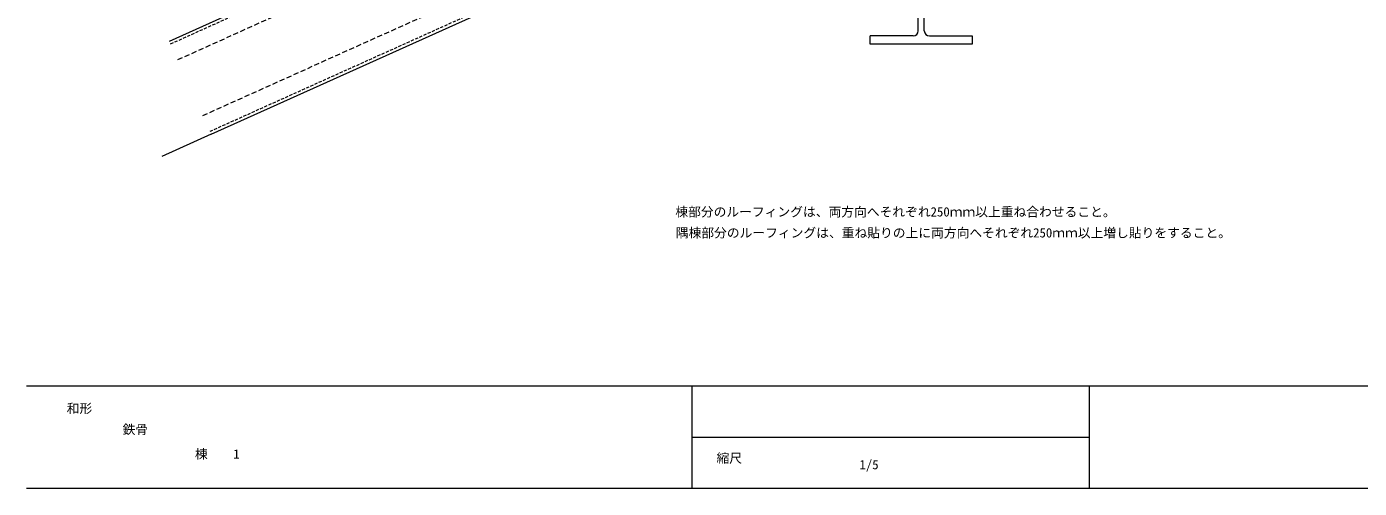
# Model space of a CAD drawing. Units: millimetres, scale not verified. Extents: x -203 to 197, y -138 to 132.
# Drawn here: x -203.2 to 57.8, y -138.4 to -47.9 of the extents above; entities that cross this region are included whole.
import ezdxf
from ezdxf.enums import TextEntityAlignment as Align

# ---------------------------------------------------------------- set-up
doc = ezdxf.new("R2010")
doc.units = ezdxf.units.MM
doc.header["$LTSCALE"] = 0.5
doc.linetypes.add('DASHED1', pattern=[1.8, 1.2, -0.6])
doc.linetypes.add('DASHED2', pattern=[3, 2, -1])
for name, color, linetype, lineweight in [('0-0', 5, 'Continuous', 18), ('1-0', 7, 'Continuous', 18), ('1-1', 7, 'Continuous', 18), ('1-3', 7, 'Continuous', 18)]:
    doc.layers.add(name, color=color, linetype=linetype, lineweight=lineweight)
doc.layers.add('1-5', color=7, linetype='Continuous')
doc.styles.add('ＭＳ ゴシック', font='')
doc.styles.get('ＭＳ ゴシック').set_extended_font_data('MS Gothic')

msp = doc.modelspace()

# ---------------------------------------------------------------- linework, layer by layer
at = {"layer": '0-0'}
for p, q in [((196.7568, -118.3649), (-203.2433, -118.3649)), ((-72.973, -118.3649), (-72.973, -138.3649)), ((4.8649, -118.3649), (4.8649, -138.3649)), ((-72.973, -128.3649), (4.8649, -128.3649)), ((196.7568, -138.3649), (-203.2432, -138.3649))]:
    msp.add_line(p, q, dxfattribs=at)
at = {"layer": '1-1'}
for p, q in [((-175.2794, -50.7154), (-28.0071, 15.5572)), ((-167.0722, -68.9538), (-28.0071, -6.3745)), ((-167.0722, -68.9538), (-176.7568, -73.3119))]:
    msp.add_line(p, q, dxfattribs=at)
at = {"layer": '1-1', "linetype": 'DASHED1'}
for p, q in [((-175.0332, -51.2625), (-28.0071, 14.8992)), ((-167.3184, -68.4066), (-28.2533, -5.8274))]:
    msp.add_line(p, q, dxfattribs=at)
at = {"layer": '1-1', "linetype": 'DASHED2'}
for p, q in [((-173.638, -54.363), (-28.0071, 11.1709)), ((-168.7136, -65.3061), (-28.0071, -1.9882))]:
    msp.add_line(p, q, dxfattribs=at)
at = {"layer": '1-1', "color": 3}
for p, q in [((-28.6071, -48.7041), (-28.6071, -13.9041)), ((-27.4071, -48.7041), (-27.4071, -13.9041)), ((-29.6071, -49.7041), (-38.0071, -49.7041)), ((-26.4071, -49.7041), (-18.0071, -49.7041)), ((-18.0071, -49.7041), (-18.0071, -51.3041))]:
    msp.add_line(p, q, dxfattribs=at)
msp.add_lwpolyline([(-18.0071, -51.3041), (-38.0071, -51.3041), (-38.0071, -49.7041)], dxfattribs=at)
for centre, start, end in [((-29.6071, -48.7041), 270, 0), ((-26.4071, -48.7041), 180, 270)]:
    msp.add_arc(centre, 1, start, end, dxfattribs=at)

# ---------------------------------------------------------------- texts
at = {"layer": '0-0', "color": 7, "style": 'ＭＳ ゴシック'}
for s, p in [('和形', (-195.4054, -124.1757)), ('縮尺', (-68.1081, -133.9054))]:
    msp.add_text(s, height=1.833, dxfattribs=at).set_placement(p, align=Align.BOTTOM_LEFT)
at = {"layer": '1-0', "style": 'ＭＳ ゴシック'}
msp.add_text('1/5', height=1.833, dxfattribs=at).set_placement((-40.0932, -135.1819), align=Align.BOTTOM_LEFT)
at = {"layer": '1-1', "style": 'ＭＳ ゴシック'}
msp.add_text('鉄骨', height=1.833, dxfattribs=at).set_placement((-184.4438, -128.2884), align=Align.BOTTOM_LEFT)
at = {"layer": '1-3', "style": 'ＭＳ ゴシック'}
for s, p in [('棟部分のルーフィングは、両方向へそれぞれ250ｍｍ以上重ね合わせること。', (-76.1712, -85.6482)), ('隅棟部分のルーフィングは、重ね貼りの上に両方向へそれぞれ250ｍｍ以上増し貼りをすること。', (-76.0834, -89.7595))]:
    msp.add_text(s, height=1.833, dxfattribs=at).set_placement(p, align=Align.BOTTOM_LEFT)
at = {"layer": '1-5', "style": 'ＭＳ ゴシック'}
msp.add_text('棟\u3000\u30001', height=1.833, dxfattribs=at).set_placement((-170.2781, -133.1048), align=Align.BOTTOM_LEFT)

doc.saveas('drawing.dxf')
